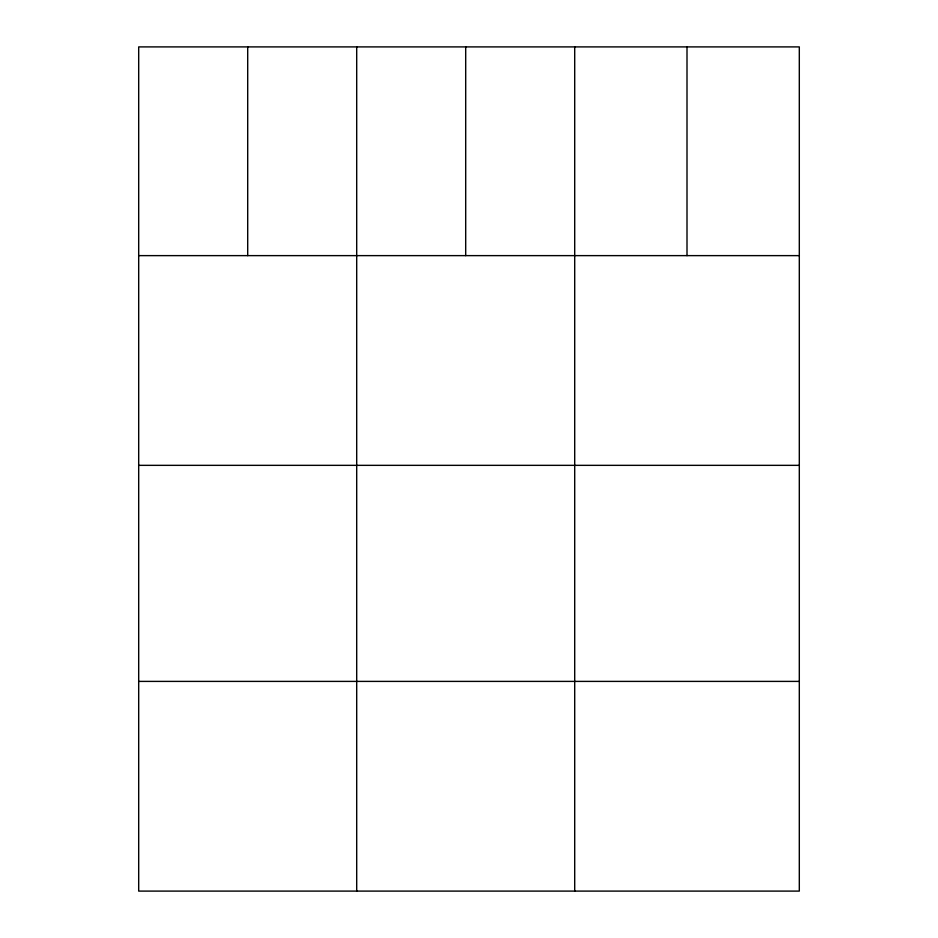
<?xml version="1.0" encoding="UTF-8"?>
<svg xmlns="http://www.w3.org/2000/svg" width="938" height="938" viewBox="0 0 938 938"><rect width="100%" height="100%" fill="white"/><g stroke="black" fill="none" stroke-linecap="round" stroke-linejoin="round"><path stroke-width="1.41" d="M799.305 255.628L799.305 891.1L138.695 891.1L138.695 46.9L799.305 46.9L799.305 255.628L138.695 255.628M138.695 465.342L799.305 465.342M138.695 681.398L799.305 681.398M687.003 46.9L687.003 255.628M574.701 46.9L574.701 891.1M465.694 46.9L465.694 255.628M356.698 46.9L356.698 891.1M247.702 46.9L247.702 255.628"/></g></svg>
